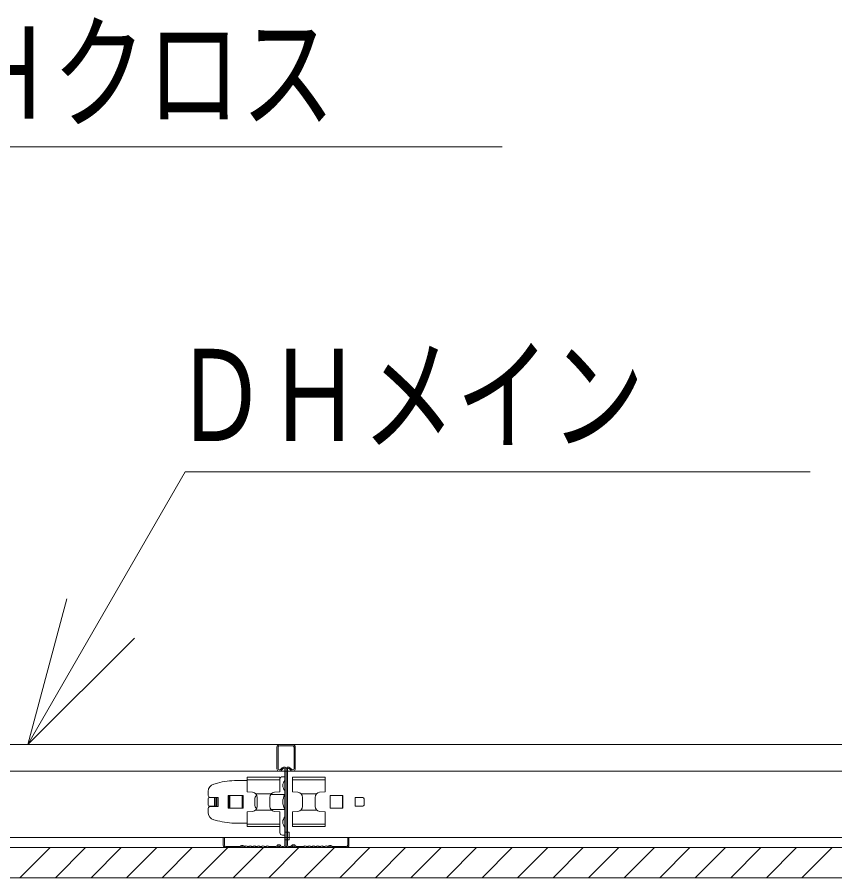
# Model space of a CAD drawing. Units: millimetres, scale not verified. Extents: x -205 to 205, y -142 to 142.
# Drawn here: x 23.46 to 39.72, y 44.98 to 62.11 of the extents above; entities that cross this region are included whole.
import ezdxf
from ezdxf.enums import TextEntityAlignment as Align

# ---------------------------------------------------------------- set-up
doc = ezdxf.new("R2010")
doc.units = ezdxf.units.MM
doc.header["$LTSCALE"] = 0.25
for name, color, linetype, lineweight in [('1-1_1-0 断面', 7, 'Continuous', 18), ('1-3_1-2 文字', 7, 'Continuous', 18), ('1-4_1-3 ＤＨクロス', 7, 'Continuous', 18)]:
    doc.layers.add(name, color=color, linetype=linetype, lineweight=lineweight)
doc.styles.add('ＭＳ ゴシック', font='')
doc.styles.get('ＭＳ ゴシック').set_extended_font_data('MS Gothic')

msp = doc.modelspace()

# ---------------------------------------------------------------- linework, layer by layer
at = {"layer": '1-1_1-0 断面'}
for p, q in [((-0.2447, 47.6317), (42.9553, 47.6317)), ((-0.3447, 47.1017), (42.9553, 47.1017)), ((28.0303, 46.6917), (28.0303, 46.9832)), ((28.6803, 46.9832), (28.0303, 46.9832)), ((28.6803, 46.9317), (28.0303, 46.9317)), ((28.6803, 46.6917), (28.6803, 46.9832)), ((28.7303, 46.9917), (28.7803, 46.9917)), ((28.9303, 46.9832), (28.9303, 46.6917)), ((28.9303, 46.9832), (29.5803, 46.9832)), ((28.9303, 46.9317), (29.5803, 46.9317)), ((27.3665, 46.8465), (27.4378, 46.8656)), ((27.826, 46.9167), (28.0303, 46.9167)), ((27.2553, 46.7016), (27.2553, 46.6217)), ((27.2803, 46.5792), (27.4303, 46.5792)), ((27.2953, 46.5817), (27.4553, 46.5817)), ((27.3803, 46.5792), (27.3803, 46.4042)), ((27.4053, 46.5792), (27.4053, 46.4042)), ((27.4303, 46.5792), (27.4303, 46.4042)), ((27.4553, 46.5817), (27.4553, 46.4017)), ((27.6503, 46.6192), (27.6753, 46.6192)), ((27.6503, 46.3642), (27.6503, 46.6192)), ((27.6752, 46.6167), (27.6752, 46.3667)), ((27.9303, 46.6167), (27.6752, 46.6167)), ((27.6753, 46.6192), (27.6753, 46.3642)), ((27.9503, 46.6192), (27.6753, 46.6192)), ((27.6863, 46.6167), (27.6863, 46.3667)), ((27.9303, 46.3667), (27.9303, 46.6167)), ((27.9503, 46.3642), (27.9503, 46.6192)), ((28.0303, 46.6917), (28.139, 46.6822)), ((28.5118, 46.6554), (28.1988, 46.6554)), ((28.2303, 46.5826), (28.2303, 46.4008)), ((28.4803, 46.5826), (28.4803, 46.4008)), ((28.4997, 46.6417), (28.7803, 46.6417)), ((28.6803, 46.6917), (28.5716, 46.6822)), ((28.9303, 46.6917), (29.039, 46.6822)), ((29.0988, 46.6554), (29.4118, 46.6554)), ((29.1303, 46.5826), (29.1303, 46.4008)), ((29.3803, 46.5826), (29.3803, 46.4008)), ((29.6803, 46.3667), (29.6803, 46.6167)), ((29.6803, 46.6167), (29.9354, 46.6167)), ((29.9243, 46.6167), (29.9243, 46.3667)), ((29.9303, 46.6167), (29.9303, 46.3667)), ((29.9354, 46.6167), (29.9354, 46.3667)), ((30.3303, 46.5792), (30.1803, 46.5792)), ((30.1803, 46.5792), (30.1803, 46.4042)), ((27.2553, 46.5542), (27.2553, 46.4292)), ((28.1803, 46.5417), (28.1803, 46.4417)), ((30.3553, 46.5542), (30.3553, 46.4292)), ((27.2553, 46.2818), (27.2553, 46.3617)), ((27.2803, 46.4042), (27.4303, 46.4042)), ((27.2953, 46.4017), (27.4553, 46.4017)), ((27.6753, 46.3642), (27.6503, 46.3642)), ((27.6752, 46.3667), (27.9303, 46.3667)), ((27.6753, 46.3642), (27.9503, 46.3642)), ((28.0303, 46.2917), (28.139, 46.3012)), ((28.0303, 46.2917), (28.0303, 46.0002)), ((28.5118, 46.328), (28.1988, 46.328)), ((28.4997, 46.3417), (28.7803, 46.3417)), ((28.6803, 46.2917), (28.5716, 46.3012)), ((28.6803, 46.2917), (28.6803, 46.0002)), ((28.9303, 46.2917), (29.039, 46.3012)), ((28.9303, 46.2917), (28.9303, 46.0002)), ((29.0988, 46.328), (29.4118, 46.328)), ((29.9354, 46.3667), (29.6803, 46.3667)), ((30.3303, 46.4042), (30.1803, 46.4042)), ((27.3665, 46.1369), (27.4378, 46.1178)), ((27.826, 46.0667), (28.0303, 46.0667)), ((28.6803, 46.0667), (28.6803, 45.8817)), ((28.6803, 46.0517), (28.0303, 46.0517)), ((28.6803, 46.0002), (28.0303, 46.0002)), ((28.9303, 46.0517), (29.5803, 46.0517)), ((28.9303, 46.0002), (29.5803, 46.0002)), ((181.4099, 45.7817), (-4.7527, 45.7817)), ((28.7303, 45.8317), (28.7803, 45.8317)), ((28.7803, 45.8867), (28.8653, 45.8867)), ((-4.7527, 45.5817), (181.4099, 45.5817)), ((23.5098, 44.9817), (24.1098, 45.5817)), ((24.2169, 44.9817), (24.8169, 45.5817)), ((24.924, 44.9817), (25.524, 45.5817)), ((25.6311, 44.9817), (26.2311, 45.5817)), ((26.3382, 44.9817), (26.9382, 45.5817)), ((27.0453, 44.9817), (27.6453, 45.5817)), ((27.7524, 44.9817), (28.3524, 45.5817)), ((28.4595, 44.9817), (29.0595, 45.5817)), ((29.1666, 44.9817), (29.7666, 45.5817)), ((29.8738, 44.9817), (30.4738, 45.5817)), ((30.5809, 44.9817), (31.1809, 45.5817)), ((31.288, 44.9817), (31.888, 45.5817)), ((31.9951, 44.9817), (32.5951, 45.5817)), ((32.7022, 44.9817), (33.3022, 45.5817)), ((33.4093, 44.9817), (34.0093, 45.5817)), ((34.1164, 44.9817), (34.7164, 45.5817)), ((34.8235, 44.9817), (35.4235, 45.5817)), ((35.5306, 44.9817), (36.1306, 45.5817)), ((36.2377, 44.9817), (36.8377, 45.5817)), ((36.9448, 44.9817), (37.5448, 45.5817)), ((37.6519, 44.9817), (38.2519, 45.5817)), ((38.359, 44.9817), (38.959, 45.5817)), ((39.0661, 44.9817), (39.6661, 45.5817)), ((-4.7527, 44.9817), (181.4099, 44.9817))]:
    msp.add_line(p, q, dxfattribs=at)
for points in [[(29.5803, 46.9832), (29.5803, 46.6917), (29.4716, 46.6822)], [(29.5803, 46.0002), (29.5803, 46.2917), (29.4716, 46.3012)], [(28.7803, 45.7367), (28.8653, 45.7367), (28.8653, 45.8867)]]:
    msp.add_lwpolyline(points, dxfattribs=at)
for centre, radius, start, end in [((28.7303, 46.9417), 0.05, 90, 180), ((27.4053, 46.7016), 0.15, 105, 180), ((27.826, 45.4167), 1.5, 90, 105), ((28.8853, 46.8167), 0.145, 136.39718, 223.60282), ((27.2953, 46.6217), 0.04, 180, 270), ((27.2803, 46.5542), 0.025, 90, 180), ((28.1303, 46.5826), 0.1, 0, 85), ((28.2803, 46.5417), 0.1, 125.77673, 180), ((28.5803, 46.5826), 0.1, 95, 180), ((29.0416, 46.4917), 0.3013, 150.13717, 209.86283), ((29.0303, 46.5826), 0.1, 0, 85), ((29.4803, 46.5826), 0.1, 95, 180), ((30.3303, 46.5542), 0.025, 0, 90), ((27.2803, 46.4292), 0.025, 180, 270), ((28.2803, 46.4417), 0.1, 180, 234.22327), ((30.3303, 46.4292), 0.025, 270, 0), ((27.2953, 46.3617), 0.04, 90, 180), ((27.4053, 46.2818), 0.15, 180, 255), ((28.1303, 46.4008), 0.1, 275, 0), ((28.5803, 46.4008), 0.1, 180, 265), ((29.0303, 46.4008), 0.1, 275, 0), ((29.4803, 46.4008), 0.1, 180, 265), ((27.826, 47.5667), 1.5, 255, 270), ((28.8853, 46.0917), 0.145, 136.39718, 223.60282), ((28.7303, 45.8817), 0.05, 180, 270)]:
    msp.add_arc(centre, radius, start, end, dxfattribs=at)
at = {"layer": '1-3_1-2 文字'}
for p, q in [((20.672, 59.5252), (33.1054, 59.5252)), ((26.7981, 53.0584), (39.2314, 53.0584)), ((23.665, 47.6317), (24.4414, 50.5295))]:
    msp.add_line(p, q, dxfattribs=at)
msp.add_lwpolyline([(26.7981, 53.0584), (23.665, 47.6317), (25.7863, 49.753)], dxfattribs=at)
at = {"layer": '1-4_1-3 ＤＨクロス'}
for p, q in [((28.6728, 47.6317), (28.9378, 47.6317)), ((28.6728, 47.6067), (28.9378, 47.6067)), ((28.6228, 47.5817), (28.6228, 47.1517)), ((28.6478, 47.1517), (28.6478, 47.5817)), ((28.9628, 47.1517), (28.9628, 47.5817)), ((28.9878, 47.5817), (28.9878, 47.1517)), ((28.6914, 47.1349), (28.7285, 47.172)), ((28.7082, 47.1164), (28.7462, 47.1544)), ((28.7803, 47.1402), (28.7803, 45.6317)), ((28.8053, 47.1402), (28.8053, 45.6317)), ((28.8303, 47.1402), (28.8303, 45.6317)), ((28.9025, 47.1164), (28.8645, 47.1544)), ((28.9193, 47.1349), (28.8821, 47.172)), ((28.8053, 47.0886), (28.8053, 45.6317)), ((27.5553, 45.7817), (27.5803, 45.7817)), ((27.5553, 45.6317), (27.5553, 45.7817)), ((27.5803, 45.7817), (27.5803, 45.6317)), ((30.0553, 45.7817), (30.0303, 45.7817)), ((30.0303, 45.7817), (30.0303, 45.6317)), ((30.0553, 45.6317), (30.0553, 45.7817)), ((27.6053, 45.6067), (27.8917, 45.6067)), ((27.6053, 45.5817), (27.8917, 45.5817)), ((27.9056, 45.6165), (27.8987, 45.6096)), ((27.9232, 45.5988), (27.9164, 45.592)), ((27.9374, 45.5988), (27.9442, 45.592)), ((27.9619, 45.6096), (27.9551, 45.6165)), ((27.977, 45.6067), (27.9689, 45.6067)), ((27.977, 45.5817), (27.9689, 45.5817)), ((28.0336, 45.6067), (28.062, 45.6067)), ((28.0336, 45.5817), (28.062, 45.5817)), ((28.1186, 45.6067), (28.147, 45.6067)), ((28.147, 45.5817), (28.1186, 45.5817)), ((28.2036, 45.6067), (28.232, 45.6067)), ((28.232, 45.5817), (28.2036, 45.5817)), ((28.2886, 45.6067), (28.317, 45.6067)), ((28.2886, 45.5817), (28.317, 45.5817)), ((28.3736, 45.6067), (28.402, 45.6067)), ((28.402, 45.5817), (28.3736, 45.5817)), ((28.6027, 45.6067), (28.4586, 45.6067)), ((28.4586, 45.5817), (28.6021, 45.5817)), ((28.618, 45.6139), (28.6258, 45.6231)), ((28.645, 45.6071), (28.6372, 45.5978)), ((28.6756, 45.6071), (28.6834, 45.5978)), ((28.7026, 45.6139), (28.6948, 45.6231)), ((28.7553, 45.6067), (28.7179, 45.6067)), ((28.7179, 45.5817), (28.7553, 45.5817)), ((28.8553, 45.6067), (28.8927, 45.6067)), ((28.8927, 45.5817), (28.8553, 45.5817)), ((28.908, 45.6139), (28.9158, 45.6231)), ((28.935, 45.6071), (28.9272, 45.5978)), ((28.9656, 45.6071), (28.9734, 45.5978)), ((28.9926, 45.6139), (28.9848, 45.6231)), ((29.0079, 45.6067), (29.152, 45.6067)), ((29.152, 45.5817), (29.0086, 45.5817)), ((29.237, 45.6067), (29.2086, 45.6067)), ((29.2086, 45.5817), (29.237, 45.5817)), ((29.322, 45.6067), (29.2936, 45.6067)), ((29.2936, 45.5817), (29.322, 45.5817)), ((29.407, 45.6067), (29.3786, 45.6067)), ((29.3786, 45.5817), (29.407, 45.5817)), ((29.492, 45.6067), (29.4636, 45.6067)), ((29.4636, 45.5817), (29.492, 45.5817)), ((29.577, 45.6067), (29.5486, 45.6067)), ((29.5486, 45.5817), (29.577, 45.5817)), ((29.6336, 45.6067), (29.6417, 45.6067)), ((29.6336, 45.5817), (29.6417, 45.5817)), ((29.6487, 45.6096), (29.6556, 45.6165)), ((29.6732, 45.5988), (29.6664, 45.592)), ((29.6874, 45.5988), (29.6942, 45.592)), ((29.7051, 45.6165), (29.7119, 45.6096)), ((30.0053, 45.6067), (29.7189, 45.6067)), ((30.0053, 45.5817), (29.7189, 45.5817))]:
    msp.add_line(p, q, dxfattribs=at)
for centre, radius, start, end in [((28.6728, 47.5817), 0.05, 90, 180), ((28.6728, 47.5817), 0.025, 90, 180), ((28.9378, 47.5817), 0.05, 0, 90), ((28.9378, 47.5817), 0.025, 0, 90), ((28.6728, 47.1517), 0.05, 180, 315), ((28.6728, 47.1517), 0.025, 180, 317.84797), ((28.7603, 47.1402), 0.045, 0, 135), ((28.7603, 47.1402), 0.02, 0, 135), ((28.8503, 47.1402), 0.045, 45, 180), ((28.8503, 47.1402), 0.02, 45, 180), ((28.9378, 47.1517), 0.05, 225, 0), ((28.9378, 47.1517), 0.025, 222.15203, 0), ((27.6053, 45.6317), 0.05, 180, 270), ((27.6053, 45.6317), 0.025, 180, 270), ((27.8917, 45.6167), 0.01, 270, 315), ((27.8917, 45.6167), 0.035, 270, 315), ((27.9303, 45.5917), 0.035, 45, 135), ((27.9303, 45.5917), 0.01, 45, 135), ((27.9689, 45.6167), 0.035, 225, 270), ((27.9689, 45.6167), 0.01, 225, 270), ((27.977, 45.6167), 0.01, 270, 308.94244), ((27.977, 45.6167), 0.035, 270, 308.94244), ((28.0053, 45.5817), 0.035, 51.05756, 128.94244), ((28.0053, 45.5817), 0.01, 53.1301, 128.94244), ((28.0336, 45.6167), 0.035, 231.05756, 270), ((28.0336, 45.6167), 0.01, 231.05756, 270), ((28.062, 45.6167), 0.01, 270, 308.94244), ((28.062, 45.6167), 0.035, 270, 308.94244), ((28.0903, 45.5817), 0.035, 51.05756, 128.94244), ((28.0903, 45.5817), 0.01, 51.05756, 126.8699), ((28.1186, 45.6167), 0.035, 231.05756, 270), ((28.1186, 45.6167), 0.01, 231.05756, 270), ((28.147, 45.6167), 0.01, 270, 308.94244), ((28.147, 45.6167), 0.035, 270, 308.94244), ((28.1753, 45.5817), 0.035, 51.05756, 128.94244), ((28.1753, 45.5817), 0.01, 51.05756, 126.8699), ((28.2036, 45.6167), 0.035, 231.05756, 270), ((28.2036, 45.6167), 0.01, 231.05756, 270), ((28.232, 45.6167), 0.01, 270, 308.94244), ((28.232, 45.6167), 0.035, 270, 308.94244), ((28.2603, 45.5817), 0.035, 51.05756, 128.94244), ((28.2603, 45.5817), 0.01, 51.05756, 126.8699), ((28.2886, 45.6167), 0.035, 231.05756, 270), ((28.2886, 45.6167), 0.01, 231.05756, 270), ((28.317, 45.6167), 0.01, 270, 308.94244), ((28.317, 45.6167), 0.035, 270, 308.94244), ((28.3453, 45.5817), 0.035, 51.05756, 128.94244), ((28.3453, 45.5817), 0.01, 51.05756, 126.8699), ((28.3736, 45.6167), 0.035, 231.05756, 270), ((28.3736, 45.6167), 0.01, 231.05756, 270), ((28.402, 45.6167), 0.01, 270, 308.94244), ((28.402, 45.6167), 0.035, 270, 308.94244), ((28.4303, 45.5817), 0.035, 51.05756, 128.94244), ((28.4303, 45.5817), 0.01, 51.05756, 126.8699), ((28.4586, 45.6167), 0.035, 231.05756, 270), ((28.4586, 45.6167), 0.01, 231.05756, 270), ((28.6027, 45.6267), 0.02, 270, 320), ((28.6027, 45.6267), 0.045, 270, 320), ((28.6603, 45.5942), 0.045, 40, 140), ((28.6603, 45.5942), 0.02, 40, 140), ((28.7179, 45.6267), 0.045, 220, 270), ((28.7179, 45.6267), 0.02, 220, 270), ((28.7553, 45.6317), 0.05, 270, 0), ((28.7553, 45.6317), 0.025, 270, 0), ((28.8553, 45.6317), 0.05, 180, 270), ((28.8553, 45.6317), 0.025, 180, 270), ((28.8927, 45.6267), 0.02, 270, 320), ((28.8927, 45.6267), 0.045, 270, 320), ((28.9503, 45.5942), 0.045, 40, 140), ((28.9503, 45.5942), 0.02, 40, 140), ((29.0079, 45.6267), 0.045, 220, 270), ((29.0079, 45.6267), 0.02, 220, 270), ((29.152, 45.6167), 0.01, 270, 308.94244), ((29.152, 45.6167), 0.035, 270, 308.94244), ((29.1803, 45.5817), 0.035, 51.05756, 128.94244), ((29.1803, 45.5817), 0.01, 53.1301, 128.94244), ((29.2086, 45.6167), 0.035, 231.05756, 270), ((29.2086, 45.6167), 0.01, 231.05756, 270), ((29.237, 45.6167), 0.01, 270, 308.94244), ((29.237, 45.6167), 0.035, 270, 308.94244), ((29.2653, 45.5817), 0.035, 51.05756, 128.94244), ((29.2653, 45.5817), 0.01, 53.1301, 128.94244), ((29.2936, 45.6167), 0.035, 231.05756, 270), ((29.2936, 45.6167), 0.01, 231.05756, 270), ((29.322, 45.6167), 0.01, 270, 308.94244), ((29.322, 45.6167), 0.035, 270, 308.94244), ((29.3503, 45.5817), 0.035, 51.05756, 128.94244), ((29.3503, 45.5817), 0.01, 53.1301, 128.94244), ((29.3786, 45.6167), 0.035, 231.05756, 270), ((29.3786, 45.6167), 0.01, 231.05756, 270), ((29.407, 45.6167), 0.01, 270, 308.94244), ((29.407, 45.6167), 0.035, 270, 308.94244), ((29.4353, 45.5817), 0.035, 51.05756, 128.94244), ((29.4353, 45.5817), 0.01, 53.1301, 128.94244), ((29.4636, 45.6167), 0.035, 231.05756, 270), ((29.4636, 45.6167), 0.01, 231.05756, 270), ((29.492, 45.6167), 0.01, 270, 308.94244), ((29.492, 45.6167), 0.035, 270, 308.94244), ((29.5203, 45.5817), 0.035, 51.05756, 128.94244), ((29.5203, 45.5817), 0.01, 53.1301, 128.94244), ((29.5486, 45.6167), 0.035, 231.05756, 270), ((29.5486, 45.6167), 0.01, 231.05756, 270), ((29.577, 45.6167), 0.01, 270, 308.94244), ((29.577, 45.6167), 0.035, 270, 308.94244), ((29.6053, 45.5817), 0.035, 51.05756, 128.94244), ((29.6053, 45.5817), 0.01, 51.05756, 126.8699), ((29.6336, 45.6167), 0.035, 231.05756, 270), ((29.6336, 45.6167), 0.01, 231.05756, 270), ((29.6417, 45.6167), 0.01, 270, 315), ((29.6417, 45.6167), 0.035, 270, 315), ((29.6803, 45.5917), 0.035, 45, 135), ((29.6803, 45.5917), 0.01, 45, 135), ((29.7189, 45.6167), 0.035, 225, 270), ((29.7189, 45.6167), 0.01, 225, 270), ((30.0053, 45.6317), 0.05, 270, 0), ((30.0053, 45.6317), 0.025, 270, 0)]:
    msp.add_arc(centre, radius, start, end, dxfattribs=at)

# ---------------------------------------------------------------- texts
at = {"layer": '1-3_1-2 文字', "style": 'ＭＳ ゴシック', "width": 0.75}
for s, p in [('ＤＨクロス', (20.4033, 59.538)), ('ＤＨメイン', (26.5582, 53.1202))]:
    msp.add_text(s, height=1.833, dxfattribs=at).set_placement(p, align=Align.BOTTOM_LEFT)

doc.saveas('drawing.dxf')
